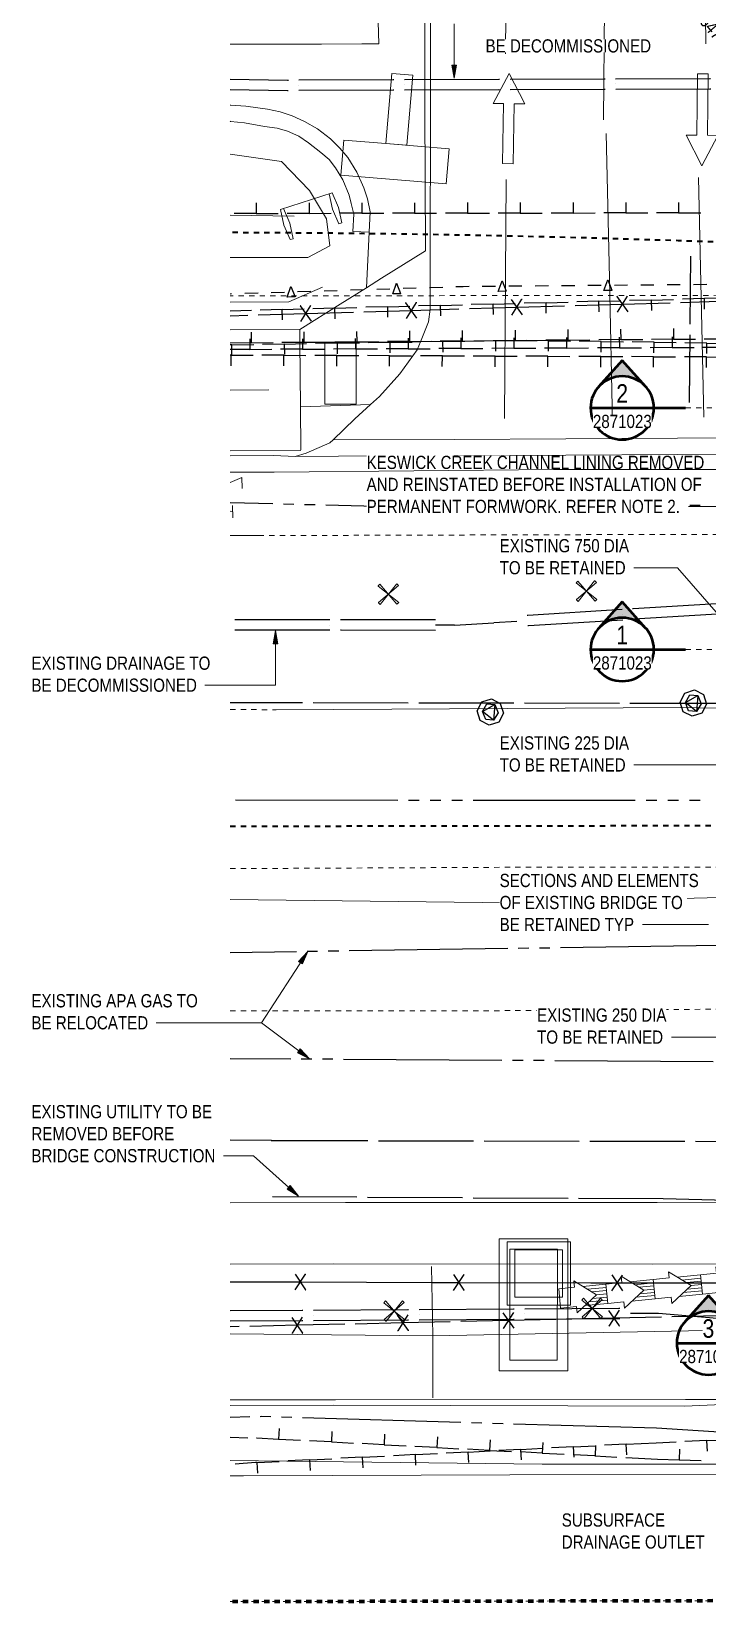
# Model space of a CAD drawing. Header units: metres. Extents: x 562 to 635, y 3 to 1699.
# Drawn here: x 562.32 to 575.13, y 1652.77 to 1682.5 of the extents above; entities that cross this region are included whole.
import ezdxf

# ---------------------------------------------------------------- set-up
doc = ezdxf.new("R2010")
doc.units = ezdxf.units.M
for name, pattern in [('ControlLine', [0.02, 0.0125, -0.0025, 0.0025, -0.0025]), ('Dot_Section Line', [0.02, 0, -0.02]), ('IMPORT-BDYS-Boundary _3_', [0.01, 0.009, -0.001]), ('IMPORT-BDYS-ProjBoundary', [0.008, 0.006, -0.002]), ('IMPORT-LNMK-LaneLine3 _3_', [0.012, 0.003, -0.009]), ('IMPORT-LNMK-LineCont _3_', [0.004, 0.001, -0.003])]:
    doc.linetypes.add(name, pattern=pattern)
for name, color, linetype, lineweight in [('D-BDGE', 7, 'Continuous', 13), ('D-ENHA-ANNO-TEXT', 7, 'Continuous', 9), ('D-ENHA-GEN-LINE', 7, 'Continuous', 9), ('D-ENHA-TEXT', 7, 'Continuous', 9)]:
    doc.layers.add(name, color=color, linetype=linetype, lineweight=lineweight)
doc.styles.add('Arial Narrow', font='ARIALN.TTF', dxfattribs={"height": 0.35})
doc.styles.add('Arial Narrow_1', font='ARIALN.TTF', dxfattribs={"height": 0.25})

# ---------------------------------------------------------------- blocks, each defined once
blk = doc.blocks.new('SymbolBorehole - ExistingBorehole-26478556-DRG-2871023 - GENERAL ARRANGEMENT PLAN Copy 1')
at = {"layer": 'D-ENHA-GEN-LINE', "lineweight": 18, "true_color": 0x808080}
h = blk.add_hatch(color=8, dxfattribs=at)
edge = h.paths.add_edge_path()
edge.add_line((0, 0), (-0.003, 0))
edge.add_arc((0, 0), 0.003, 90, 180, ccw=False)
edge.add_line((0, 0.003), (0, 0))
h = blk.add_hatch(color=8, dxfattribs=at)
edge = h.paths.add_edge_path()
edge.add_line((0, 0), (-0.003, 0))
edge.add_arc((0, 0), 0.003, 90, 180, ccw=False)
edge.add_line((0, 0.003), (0, 0))
h = blk.add_hatch(color=8, dxfattribs=at)
edge = h.paths.add_edge_path()
edge.add_line((0, 0), (0.003, 0))
edge.add_arc((0, 0), 0.003, 270, 360, ccw=False)
edge.add_line((0, -0.003), (0, 0))
h = blk.add_hatch(color=8, dxfattribs=at)
edge = h.paths.add_edge_path()
edge.add_line((0, 0), (0.003, 0))
edge.add_arc((0, 0), 0.003, 270, 360, ccw=False)
edge.add_line((0, -0.003), (0, 0))
at = {"layer": 'D-ENHA-GEN-LINE', "color": 8, "lineweight": 35, "true_color": 0x808080}
for p, q in [((0, -0.0055), (0, 0.0055)), ((0, -0.0055), (0, 0.0055)), ((0, 0), (0, 0.003)), ((0, 0), (0, 0.003)), ((-0.0055, 0), (0.0055, 0)), ((-0.0055, 0), (0.0055, 0)), ((-0.003, 0), (0, 0)), ((-0.003, 0), (0, 0)), ((0, 0), (0, -0.003)), ((0.003, 0), (0, 0)), ((0, 0), (0, -0.003)), ((0.003, 0), (0, 0))]:
    blk.add_line(p, q, dxfattribs=at)
blk.add_circle((0, 0), 0.003, dxfattribs=at)
blk.add_circle((0, 0), 0.003, dxfattribs=at)
for start, end in [(90, 180), (90, 180), (270, 360), (270, 360)]:
    blk.add_arc((0, 0), 0.003, start, end, dxfattribs=at)
blk = doc.blocks.new('T2DPAA-T2D-PWA-GE-M2D-101001_Boreholes_rvt-1-DRG-2871023 - GENERAL ARRANGEMENT PLAN Copy 1')
at = {"layer": 'D-ENHA-GEN-LINE', "color": 8, "lineweight": 5, "true_color": 0x808080, "xscale": 99.99999999999997, "yscale": 99.99999999999997, "zscale": 99.99999999999997, "rotation": 265.2854515609577}
for p in [(591.169, 1684.711), (574.312, 1683.492), (584.381, 1659.584)]:
    blk.add_blockref('SymbolBorehole - ExistingBorehole-26478556-DRG-2871023 - GENERAL ARRANGEMENT PLAN Copy 1', p, dxfattribs=at)
at = {"layer": 'D-ENHA-GEN-LINE', "color": 8, "lineweight": 18, "true_color": 0x808080, "char_height": 0.25, "attachment_point": 1, "rotation": 310.2855, "style": 'Arial Narrow_1'}
for s, insert, width in [('R08_BH4', (591.647, 1684.485), 1.49916), ('BH2647', (574.79, 1683.266), 1.25063), ('BH2613', (584.859, 1659.358), 1.25063)]:
    blk.add_mtext(s, dxfattribs=dict(at, insert=insert, width=width))
blk = doc.blocks.new('T2DPAA-T2D-PWA-RW-M2D-000002_ControlLinesMinor_rvt-1-DRG-2871023 - GENERAL ARRANGEMENT PLAN Copy 1')
at = {"layer": 'D-BDGE', "color": 150, "linetype": 'ControlLine', "lineweight": 35, "true_color": 0x0080ff}
for p, q in [((593.188, 1677.295), (600.485, 1676.564)), ((566.089, 1667.45), (577.363, 1667.464)), ((577.363, 1667.464), (578.749, 1667.466)), ((578.749, 1667.466), (582.87, 1667.471)), ((582.87, 1667.471), (584.143, 1667.473)), ((584.143, 1667.473), (600.485, 1667.493))]:
    blk.add_line(p, q, dxfattribs=at)
blk.add_arc((565.271, 1398.69), 280, 84.278, 89.83255, dxfattribs=at)
at = {"layer": 'D-ENHA-GEN-LINE', "color": 150, "lineweight": 25, "true_color": 0x0080ff}
for p, q in [((580.656, 1678.768), (580.601, 1677.769)), ((581.17, 1667.969), (581.171, 1666.969))]:
    blk.add_line(p, q, dxfattribs=at)
at = {"layer": 'D-ENHA-GEN-LINE', "color": 150, "lineweight": 18, "true_color": 0x0080ff, "char_height": 0.35, "width": 0.81772, "attachment_point": 1, "style": 'Arial Narrow'}
for insert, rotation in [((580.866, 1679.589), 266.8559), ((581.336, 1666.664), 270.0718)]:
    blk.add_mtext('600', dxfattribs=dict(at, insert=insert, rotation=rotation))
blk = doc.blocks.new('T2DPAA-T2D-PWA-SU-M2D-000003_250_dwg-40806560-DRG-2871023 - GENERAL ARRANGEMENT PLAN Copy 1')
at = {"color": 9, "lineweight": 25, "true_color": 0xd0a3d0}
for p, q in [((18.81, 1589.077), (18.81, 1589.077)), ((14.824, 1588.735), (14.824, 1588.735)), ((16.817, 1588.906), (16.817, 1588.906)), ((12.831, 1588.564), (12.831, 1588.564)), ((19.763, 1579.07), (19.762, 1579.07)), ((16.612, 1578.613), (16.253, 1578.583)), ((16.612, 1578.613), (17.351, 1578.718)), ((17.783, 1578.781), (17.351, 1578.718)), ((14.26, 1578.421), (14.26, 1578.421)), ((19.007, 1565.723), (19.007, 1565.723)), ((17.015, 1565.546), (17.015, 1565.546)), ((15.023, 1565.37), (15.023, 1565.37))]:
    blk.add_line(p, q, dxfattribs=at)
at = {"color": 41, "lineweight": 25, "true_color": 0xffd0a3}
for p, q in [((18.206, 1586.575), (18.622, 1586.61)), ((19.203, 1586.658), (19.618, 1586.693)), ((20.199, 1586.742), (20.615, 1586.777)), ((14.221, 1586.242), (14.636, 1586.276)), ((15.217, 1586.325), (15.632, 1586.36)), ((16.213, 1586.408), (16.629, 1586.443)), ((17.21, 1586.492), (17.625, 1586.526)), ((12.228, 1586.075), (12.643, 1586.11)), ((13.224, 1586.158), (13.639, 1586.193)), ((19.825, 1585.056), (19.411, 1585.011)), ((17.837, 1584.841), (17.422, 1584.796)), ((18.831, 1584.949), (18.416, 1584.904)), ((14.854, 1584.518), (14.44, 1584.473)), ((15.848, 1584.625), (15.434, 1584.581)), ((16.842, 1584.733), (16.428, 1584.688)), ((11.888, 1584.196), (12.286, 1584.24)), ((12.866, 1584.302), (12.452, 1584.258)), ((13.86, 1584.41), (13.446, 1584.365)), ((18.307, 1584.169), (18.722, 1584.207)), ((18.94, 1584.195), (18.524, 1584.166)), ((19.303, 1584.26), (19.718, 1584.298)), ((19.938, 1584.262), (19.522, 1584.234)), ((20.287, 1584.19), (20.702, 1584.227)), ((20.299, 1584.351), (20.714, 1584.388)), ((20.936, 1584.33), (20.52, 1584.302)), ((15.32, 1583.897), (15.735, 1583.934)), ((15.951, 1583.947), (15.536, 1583.907)), ((16.302, 1583.844), (16.717, 1583.88)), ((16.315, 1583.987), (16.73, 1584.025)), ((16.946, 1584.045), (16.531, 1584.004)), ((17.298, 1583.931), (17.713, 1583.967)), ((17.311, 1584.078), (17.726, 1584.116)), ((17.943, 1584.127), (17.527, 1584.099)), ((18.294, 1584.017), (18.71, 1584.053)), ((18.953, 1583.91), (18.538, 1583.877)), ((19.291, 1584.104), (19.706, 1584.14)), ((19.95, 1583.988), (19.535, 1583.956)), ((20.947, 1584.067), (20.531, 1584.034)), ((12.332, 1583.624), (12.747, 1583.662)), ((12.965, 1583.654), (12.551, 1583.613)), ((13.314, 1583.584), (13.729, 1583.62)), ((13.328, 1583.715), (13.743, 1583.753)), ((13.961, 1583.752), (13.546, 1583.711)), ((14.31, 1583.671), (14.725, 1583.707)), ((14.324, 1583.806), (14.739, 1583.844)), ((14.956, 1583.85), (14.541, 1583.809)), ((14.966, 1583.597), (14.55, 1583.564)), ((15.306, 1583.757), (15.721, 1583.793)), ((15.962, 1583.675), (15.547, 1583.642)), ((16.959, 1583.753), (16.544, 1583.721)), ((17.956, 1583.832), (17.541, 1583.799)), ((11.97, 1583.556), (11.942, 1583.553)), ((11.975, 1583.362), (11.958, 1583.36)), ((12.317, 1583.497), (12.732, 1583.534)), ((12.972, 1583.44), (12.556, 1583.407)), ((13.969, 1583.518), (13.553, 1583.486)), ((21.128, 1563.425), (20.715, 1563.37)), ((22.643, 1563.617), (22.23, 1563.566)), ((16.557, 1563.037), (16.973, 1563.049)), ((17.556, 1563.066), (17.973, 1563.078)), ((18.556, 1563.095), (18.972, 1563.108)), ((19.146, 1563.162), (18.733, 1563.107)), ((19.555, 1563.125), (19.972, 1563.137)), ((20.137, 1563.293), (19.724, 1563.238)), ((20.555, 1563.154), (20.971, 1563.166)), ((13.642, 1562.941), (13.975, 1562.958)), ((15.557, 1563.008), (15.974, 1563.02)), ((16.172, 1562.767), (15.759, 1562.713)), ((17.163, 1562.899), (16.75, 1562.844)), ((18.154, 1563.03), (17.741, 1562.975)), ((15.181, 1562.636), (14.768, 1562.581))]:
    blk.add_line(p, q, dxfattribs=at)
at = {"color": 151, "lineweight": 25, "true_color": 0xa3b9ff}
for p, q in [((20.49, 1585.941), (20.585, 1584.66)), ((20.6, 1584.461), (20.695, 1583.181)), ((18.05, 1577.253), (19.844, 1577.398)), ((20.044, 1577.414), (21.838, 1577.559)), ((14.063, 1576.931), (15.857, 1577.076)), ((16.057, 1577.092), (17.851, 1577.237)), ((12.499, 1576.804), (13.864, 1576.915)), ((23.754, 1569.386), (21.96, 1569.241)), ((19.767, 1569.065), (17.973, 1568.92)), ((21.761, 1569.225), (19.967, 1569.081)), ((15.78, 1568.744), (13.954, 1568.597)), ((17.774, 1568.904), (15.98, 1568.76)), ((13.959, 1568.601), (13.18, 1568.543)), ((15.857, 1567.686), (17.652, 1567.822)), ((17.851, 1567.837), (19.646, 1567.974)), ((14.063, 1567.55), (15.657, 1567.671))]:
    blk.add_line(p, q, dxfattribs=at)
at = {"color": 21, "lineweight": 25, "true_color": 0xdea3a3}
for p, q in [((19.596, 1585.326), (19.845, 1585.349)), ((20.094, 1585.372), (20.342, 1585.394)), ((20.591, 1585.417), (20.84, 1585.44)), ((16.608, 1585.053), (16.857, 1585.075)), ((17.106, 1585.098), (17.355, 1585.121)), ((17.604, 1585.144), (17.853, 1585.166)), ((18.102, 1585.189), (18.351, 1585.212)), ((18.6, 1585.235), (18.849, 1585.258)), ((19.098, 1585.28), (19.347, 1585.303)), ((13.627, 1584.72), (13.875, 1584.749)), ((14.123, 1584.777), (14.372, 1584.805)), ((14.62, 1584.834), (14.869, 1584.862)), ((15.117, 1584.89), (15.365, 1584.919)), ((15.614, 1584.947), (15.862, 1584.975)), ((11.862, 1584.519), (11.888, 1584.522)), ((12.136, 1584.55), (12.385, 1584.579)), ((12.633, 1584.607), (12.881, 1584.635)), ((13.13, 1584.664), (13.378, 1584.692)), ((11.895, 1584.104), (12.227, 1584.141)), ((13.637, 1565.04), (13.469, 1565.022))]:
    blk.add_line(p, q, dxfattribs=at)
at = {"color": 9, "lineweight": 25, "true_color": 0xd0d0a3}
for p, q in [((21.063, 1581.255), (20.864, 1581.238)), ((12.994, 1580.62), (12.188, 1580.575)), ((13.393, 1580.642), (13.194, 1580.631)), ((13.793, 1580.664), (13.593, 1580.653)), ((22.099, 1572.979), (19.113, 1572.689)), ((18.118, 1572.592), (15.132, 1572.301)), ((18.516, 1572.63), (18.317, 1572.611)), ((18.914, 1572.669), (18.715, 1572.65)), ((14.933, 1572.282), (14.734, 1572.262)), ((14.136, 1572.204), (12.888, 1572.083)), ((14.534, 1572.243), (14.335, 1572.224)), ((19.179, 1570.556), (22.17, 1570.784)), ((15.19, 1570.252), (18.182, 1570.48)), ((18.381, 1570.495), (18.581, 1570.51)), ((18.78, 1570.526), (18.979, 1570.541)), ((14.393, 1570.191), (14.592, 1570.206)), ((14.791, 1570.222), (14.991, 1570.237)), ((13.052, 1570.089), (14.193, 1570.176)), ((13.611, 1563.319), (13.977, 1563.358)), ((14.576, 1563.402), (14.775, 1563.412)), ((14.975, 1563.423), (17.971, 1563.582)), ((18.17, 1563.593), (18.37, 1563.603)), ((18.57, 1563.614), (18.77, 1563.625))]:
    blk.add_line(p, q, dxfattribs=at)
at = {"color": 253, "lineweight": 25, "true_color": 0xa3d0a3}
for p, q in [((17.238, 1575.341), (20.295, 1575.592)), ((20.499, 1575.608), (20.703, 1575.625)), ((20.907, 1575.642), (21.111, 1575.658)), ((21.315, 1575.675), (21.519, 1575.692)), ((16.014, 1575.241), (16.218, 1575.258)), ((16.422, 1575.275), (16.626, 1575.291)), ((16.83, 1575.308), (17.034, 1575.325)), ((12.752, 1574.974), (15.81, 1575.225))]:
    blk.add_line(p, q, dxfattribs=at)
at = {"color": 9, "lineweight": 25, "true_color": 0xd0a3d0, "flags": 128}
for points in [[(18.801, 1589.175), (20.58, 1589.328), (20.594, 1589.329)], [(14.816, 1588.833), (16.595, 1588.986), (16.609, 1588.987)], [(16.809, 1589.004), (18.588, 1589.157), (18.602, 1589.158)], [(16.825, 1588.808), (18.605, 1588.961), (18.619, 1588.962)], [(18.818, 1588.979), (20.597, 1589.132), (20.611, 1589.133)], [(11.527, 1588.569), (12.612, 1588.639), (12.626, 1588.64)], [(12.823, 1588.662), (14.602, 1588.815), (14.616, 1588.816)], [(12.84, 1588.466), (14.619, 1588.619), (14.633, 1588.62)], [(14.833, 1588.637), (16.612, 1588.79), (16.626, 1588.791)], [(11.543, 1588.373), (12.625, 1588.443), (12.639, 1588.444)], [(21.727, 1579.456), (19.96, 1579.198), (19.946, 1579.196)], [(19.748, 1579.167), (17.981, 1578.909), (17.967, 1578.907)], [(21.756, 1579.261), (19.989, 1579.003), (19.975, 1579.001)], [(19.777, 1578.972), (18.01, 1578.715), (17.996, 1578.713)], [(14.252, 1578.519), (12.472, 1578.374), (12.458, 1578.373)], [(16.245, 1578.682), (14.465, 1578.537), (14.451, 1578.535)], [(14.268, 1578.323), (12.488, 1578.178), (12.474, 1578.177)], [(16.261, 1578.485), (14.481, 1578.34), (14.467, 1578.339)], [(21, 1565.9), (21.529, 1565.946), (22.946, 1565.944), (23.632, 1566.049)], [(17.006, 1565.644), (18.785, 1565.802), (18.799, 1565.803)], [(18.999, 1565.821), (20.777, 1565.979), (20.791, 1565.98)], [(19.016, 1565.625), (20.795, 1565.783), (20.809, 1565.784)], [(13.444, 1565.329), (14.801, 1565.449), (14.815, 1565.45)], [(15.014, 1565.468), (16.793, 1565.626), (16.807, 1565.627)], [(15.032, 1565.272), (16.81, 1565.429), (16.824, 1565.431)], [(17.024, 1565.448), (18.803, 1565.606), (18.817, 1565.607)], [(13.46, 1565.133), (14.818, 1565.253), (14.832, 1565.254)]]:
    blk.add_lwpolyline(points, dxfattribs=at)
at = {"color": 41, "lineweight": 25, "true_color": 0xffd0a3, "flags": 128}
for points in [[(19.186, 1586.858), (19.203, 1586.66), (19.203, 1586.658), (18.788, 1586.624)], [(20.183, 1586.941), (20.199, 1586.743), (20.199, 1586.742), (19.784, 1586.707)], [(16.197, 1586.608), (16.213, 1586.41), (16.213, 1586.408), (15.798, 1586.374)], [(17.193, 1586.691), (17.21, 1586.493), (17.21, 1586.492), (16.795, 1586.457)], [(18.19, 1586.774), (18.206, 1586.577), (18.206, 1586.575), (17.791, 1586.54)], [(12.211, 1586.274), (12.227, 1586.077), (12.228, 1586.075), (11.812, 1586.04)], [(13.207, 1586.358), (13.224, 1586.16), (13.224, 1586.158), (12.809, 1586.124)], [(14.204, 1586.441), (14.22, 1586.243), (14.221, 1586.242), (13.805, 1586.207)], [(15.2, 1586.524), (15.217, 1586.327), (15.217, 1586.325), (14.802, 1586.29)], [(19.846, 1584.857), (19.825, 1585.055), (19.825, 1585.056), (20.239, 1585.101)], [(21.233, 1585.208), (21.185, 1585.204), (20.819, 1585.164), (20.405, 1585.119)], [(20.84, 1584.965), (20.819, 1585.162), (20.819, 1585.164)], [(16.864, 1584.534), (16.843, 1584.732), (16.842, 1584.733), (17.257, 1584.778)], [(17.858, 1584.642), (17.837, 1584.839), (17.837, 1584.841), (18.251, 1584.886)], [(18.852, 1584.75), (18.831, 1584.947), (18.831, 1584.949), (19.245, 1584.993)], [(13.882, 1584.211), (13.86, 1584.409), (13.86, 1584.41), (14.274, 1584.455)], [(14.876, 1584.319), (14.854, 1584.516), (14.854, 1584.518), (15.268, 1584.563)], [(15.87, 1584.427), (15.848, 1584.624), (15.848, 1584.625), (16.263, 1584.67)], [(19.285, 1584.459), (19.303, 1584.261), (19.303, 1584.26), (18.888, 1584.222)], [(20.281, 1584.55), (20.299, 1584.352), (20.299, 1584.351), (19.884, 1584.313)], [(21.266, 1584.476), (21.283, 1584.279), (21.283, 1584.277), (20.868, 1584.241)], [(20.88, 1584.404), (21.132, 1584.427), (21.295, 1584.439), (21.71, 1584.469)], [(12.887, 1584.104), (12.866, 1584.301), (12.866, 1584.302), (13.28, 1584.347)], [(16.297, 1584.187), (16.315, 1583.989), (16.315, 1583.987), (15.9, 1583.95)], [(17.293, 1584.277), (17.311, 1584.08), (17.311, 1584.078), (16.896, 1584.04)], [(18.277, 1584.216), (18.294, 1584.019), (18.294, 1584.017), (17.879, 1583.981)], [(18.289, 1584.368), (18.307, 1584.171), (18.307, 1584.169), (17.892, 1584.131)], [(17.956, 1583.927), (17.943, 1584.125), (17.943, 1584.127), (18.358, 1584.155)], [(19.273, 1584.303), (19.291, 1584.105), (19.291, 1584.104), (18.876, 1584.068)], [(18.954, 1583.995), (18.94, 1584.193), (18.94, 1584.195), (19.356, 1584.223)], [(20.27, 1584.39), (20.287, 1584.192), (20.287, 1584.19), (19.872, 1584.154)], [(19.951, 1584.063), (19.938, 1584.261), (19.938, 1584.262), (20.354, 1584.29)], [(20.949, 1584.13), (20.936, 1584.328), (20.936, 1584.33), (21.351, 1584.358)], [(13.31, 1583.914), (13.328, 1583.717), (13.328, 1583.715), (12.913, 1583.677)], [(14.292, 1583.87), (14.31, 1583.672), (14.31, 1583.671), (13.895, 1583.635)], [(14.306, 1584.005), (14.324, 1583.807), (14.324, 1583.806), (13.909, 1583.768)], [(15.289, 1583.957), (15.306, 1583.759), (15.306, 1583.757), (14.891, 1583.721)], [(15.301, 1584.096), (15.319, 1583.898), (15.32, 1583.897), (14.905, 1583.859)], [(14.975, 1583.651), (14.956, 1583.848), (14.956, 1583.85), (15.37, 1583.89)], [(16.285, 1584.043), (16.302, 1583.845), (16.302, 1583.844), (15.887, 1583.808)], [(15.97, 1583.748), (15.951, 1583.946), (15.951, 1583.947), (16.366, 1583.988)], [(17.281, 1584.13), (17.298, 1583.932), (17.298, 1583.931), (16.883, 1583.894)], [(16.966, 1583.846), (16.946, 1584.044), (16.946, 1584.045), (17.361, 1584.086)], [(17.972, 1583.632), (17.956, 1583.83), (17.956, 1583.832), (18.372, 1583.864)], [(18.969, 1583.71), (18.953, 1583.908), (18.953, 1583.91), (19.368, 1583.942)], [(19.966, 1583.789), (19.95, 1583.987), (19.95, 1583.988), (20.365, 1584.021)], [(20.963, 1583.867), (20.947, 1584.065), (20.947, 1584.067), (21.362, 1584.099)], [(12.314, 1583.823), (12.332, 1583.626), (12.332, 1583.624), (11.938, 1583.588)], [(12.3, 1583.697), (12.317, 1583.499), (12.317, 1583.497), (11.948, 1583.465)], [(11.99, 1583.357), (11.97, 1583.555), (11.97, 1583.556), (12.385, 1583.597)], [(13.296, 1583.783), (13.313, 1583.586), (13.314, 1583.584), (12.898, 1583.548)], [(12.985, 1583.455), (12.966, 1583.652), (12.965, 1583.654), (13.38, 1583.695)], [(13.98, 1583.553), (13.961, 1583.75), (13.961, 1583.752), (14.375, 1583.793)], [(14.981, 1583.397), (14.966, 1583.595), (14.966, 1583.597), (15.381, 1583.629)], [(15.978, 1583.476), (15.963, 1583.673), (15.962, 1583.675), (16.378, 1583.708)], [(16.975, 1583.554), (16.959, 1583.752), (16.959, 1583.753), (17.375, 1583.786)], [(11.991, 1583.162), (11.975, 1583.36), (11.975, 1583.362), (12.39, 1583.394)], [(12.988, 1583.241), (12.972, 1583.438), (12.972, 1583.44), (13.387, 1583.473)], [(13.984, 1583.319), (13.969, 1583.517), (13.969, 1583.518), (14.384, 1583.551)], [(22.668, 1563.419), (22.643, 1563.616), (22.643, 1563.617), (23.017, 1563.664)], [(20.163, 1563.095), (20.137, 1563.292), (20.137, 1563.293), (20.55, 1563.348)], [(20.549, 1563.354), (20.555, 1563.155), (20.555, 1563.154), (20.138, 1563.142)], [(21.155, 1563.226), (21.128, 1563.423), (21.128, 1563.425), (21.69, 1563.499), (22.064, 1563.546)], [(22.139, 1563.411), (22.15, 1563.213), (22.15, 1563.211)], [(14.552, 1563.179), (14.558, 1562.98), (14.558, 1562.979)], [(15.551, 1563.208), (15.557, 1563.009), (15.557, 1563.008), (15.141, 1562.996)], [(16.551, 1563.237), (16.557, 1563.039), (16.557, 1563.037), (16.14, 1563.025)], [(17.55, 1563.266), (17.556, 1563.068), (17.556, 1563.066), (17.14, 1563.054)], [(18.55, 1563.295), (18.556, 1563.097), (18.556, 1563.095), (18.139, 1563.083)], [(18.181, 1562.832), (18.155, 1563.029), (18.154, 1563.03), (18.568, 1563.085)], [(19.549, 1563.324), (19.555, 1563.126), (19.555, 1563.125), (19.139, 1563.112)], [(19.172, 1562.963), (19.146, 1563.16), (19.146, 1563.162), (19.559, 1563.217)], [(21.138, 1563.171), (21.739, 1563.188), (22.15, 1563.211), (22.566, 1563.234)], [(14.141, 1562.966), (14.144, 1562.967), (14.558, 1562.979), (14.974, 1562.991)], [(16.198, 1562.569), (16.172, 1562.766), (16.172, 1562.767), (16.585, 1562.822)], [(17.189, 1562.701), (17.163, 1562.897), (17.163, 1562.899), (17.576, 1562.954)], [(14.189, 1562.504), (14.16, 1562.501), (13.778, 1562.437)], [(14.216, 1562.306), (14.19, 1562.503), (14.189, 1562.504), (14.602, 1562.559)], [(15.207, 1562.438), (15.181, 1562.634), (15.181, 1562.636), (15.594, 1562.691)]]:
    blk.add_lwpolyline(points, dxfattribs=at)
at = {"color": 21, "lineweight": 25, "true_color": 0xdea3a3, "flags": 128}
for points in [[(18.908, 1585.163), (18.964, 1585.367), (18.964, 1585.369), (19.057, 1585.178), (19.057, 1585.176)], [(16.916, 1584.98), (16.973, 1585.185), (16.972, 1585.186), (17.065, 1584.996), (17.065, 1584.994)], [(12.942, 1584.542), (12.994, 1584.747), (12.994, 1584.749), (13.091, 1584.56), (13.092, 1584.559)], [(14.93, 1584.768), (14.982, 1584.974), (14.981, 1584.976), (15.078, 1584.787), (15.079, 1584.785)]]:
    blk.add_lwpolyline(points, close=True, dxfattribs=at)
for points in [[(19.399, 1584.796), (19.168, 1585.07), (19.165, 1585.072)], [(19.199, 1584.774), (19.364, 1585.092), (19.366, 1585.094)], [(20.375, 1585.057), (21.27, 1585.157), (21.548, 1585.189), (22.166, 1585.235)], [(16.111, 1585.004), (16.248, 1585.02), (16.359, 1585.03)], [(16.4, 1584.61), (17.295, 1584.711), (18.189, 1584.811)], [(17.412, 1584.573), (17.181, 1584.846), (17.178, 1584.848)], [(17.211, 1584.55), (17.376, 1584.868), (17.378, 1584.871)], [(18.388, 1584.833), (19.282, 1584.934), (20.177, 1585.034)], [(14.413, 1584.387), (15.307, 1584.487), (16.202, 1584.588)], [(15.424, 1584.349), (15.193, 1584.623), (15.19, 1584.625)], [(15.224, 1584.327), (15.389, 1584.645), (15.391, 1584.648)], [(12.425, 1584.163), (13.32, 1584.264), (14.214, 1584.364)], [(13.437, 1584.126), (13.206, 1584.4), (13.203, 1584.402)], [(13.236, 1584.104), (13.401, 1584.422), (13.403, 1584.424)], [(13.399, 1565.872), (14.225, 1565.938), (14.724, 1565.978), (17.216, 1566.176), (17.714, 1566.216), (20.206, 1566.414), (20.705, 1566.454), (21.148, 1566.489), (23.196, 1566.662), (23.694, 1566.704), (24.623, 1566.783)], [(20.616, 1566.296), (20.791, 1566.609), (20.793, 1566.611)], [(17.602, 1566.357), (17.824, 1566.076), (17.827, 1566.074)], [(17.626, 1566.058), (17.801, 1566.371), (17.803, 1566.373)], [(20.592, 1566.595), (20.815, 1566.314), (20.817, 1566.312)], [(14.611, 1566.119), (14.834, 1565.838), (14.836, 1565.836)], [(14.635, 1565.82), (14.81, 1566.133), (14.812, 1566.135)], [(23.582, 1566.088), (22.686, 1565.993), (21.791, 1565.899)], [(18.793, 1565.734), (18.626, 1565.417), (18.624, 1565.414)], [(21.593, 1565.878), (20.698, 1565.784), (19.802, 1565.689)], [(20.582, 1565.922), (20.811, 1565.647), (20.813, 1565.645)], [(20.782, 1565.944), (20.615, 1565.627), (20.613, 1565.624)], [(17.615, 1565.459), (16.72, 1565.364), (15.825, 1565.27)], [(16.604, 1565.503), (16.833, 1565.228), (16.836, 1565.226)], [(16.804, 1565.524), (16.637, 1565.207), (16.635, 1565.205)], [(19.604, 1565.668), (18.709, 1565.574), (17.813, 1565.48)], [(18.593, 1565.713), (18.822, 1565.438), (18.824, 1565.436)], [(15.626, 1565.249), (14.731, 1565.155), (13.836, 1565.06)], [(14.615, 1565.293), (14.844, 1565.018), (14.847, 1565.016)], [(14.815, 1565.315), (14.648, 1564.998), (14.646, 1564.995)]]:
    blk.add_lwpolyline(points, dxfattribs=at)
at = {"color": 9, "lineweight": 25, "true_color": 0xd0d0a3, "flags": 128}
for points in [[(20.665, 1581.22), (17.328, 1580.927), (16.625, 1580.822), (13.993, 1580.675)], [(18.969, 1563.635), (21.675, 1563.779), (22.958, 1563.804), (24.847, 1564.001)], [(14.176, 1563.379), (14.196, 1563.382), (14.376, 1563.391)]]:
    blk.add_lwpolyline(points, dxfattribs=at)
at = {"color": 151, "lineweight": 25, "true_color": 0xa3b9ff, "flags": 128}
for points in [[(21.238, 1577.763), (21.415, 1577.69), (21.488, 1577.513), (21.415, 1577.336), (21.238, 1577.263), (21.061, 1577.336), (20.988, 1577.513), (21.061, 1577.69)], [(21.088, 1577.513), (21.163, 1577.663), (21.313, 1577.663), (21.388, 1577.513), (21.313, 1577.363), (21.163, 1577.363), (21.088, 1577.513), (21.313, 1577.663), (21.313, 1577.363)], [(17.421, 1577.279), (17.597, 1577.206), (17.671, 1577.029), (17.597, 1576.852), (17.421, 1576.779), (17.244, 1576.852), (17.171, 1577.029), (17.244, 1577.206)], [(17.271, 1577.029), (17.346, 1577.179), (17.496, 1577.179), (17.571, 1577.029), (17.496, 1576.879), (17.346, 1576.879), (17.271, 1577.029), (17.496, 1577.179), (17.496, 1576.879)]]:
    blk.add_lwpolyline(points, close=True, dxfattribs=at)
blk.add_lwpolyline([(22.658, 1568.181), (21.44, 1568.11), (19.845, 1567.989)], dxfattribs=at)
blk = doc.blocks.new('T2DPAA-T2D-PWA-SU-M2D-000001_ExistingUtilities_rvt-1-DRG-2871023 - GENERAL ARRANGEMENT PLAN Copy 1')
at = {"color": 254, "lineweight": 25, "true_color": 0xd0d0d0, "rotation": 355.285451560958}
blk.add_blockref('T2DPAA-T2D-PWA-SU-M2D-000003_250_dwg-40806560-DRG-2871023 - GENERAL ARRANGEMENT PLAN Copy 1', (424.033, 99.349), dxfattribs=at)
blk = doc.blocks.new('T2DPAA-T2D-PWA-SU-M2D-000002_dwg-40815123-DRG-2871023 - GENERAL ARRANGEMENT PLAN Copy 1')
at = {"color": 254, "lineweight": 18, "true_color": 0xe1e1e1}
for p, q in [((29.61, 1569.778), (29.766, 1567.653)), ((31.65, 1566.713), (32.125, 1562.197)), ((28.364, 1561.861), (28.027, 1566.377)), ((22.871, 1565.27), (24.079, 1565.354)), ((25.518, 1565.165), (25.555, 1564.114)), ((24.365, 1563.22), (23.049, 1563.106)), ((25.443, 1563.074), (26.659, 1563.179)), ((24.383, 1562.99), (24.853, 1563.025)), ((23.143, 1561.968), (23.869, 1562.037)), ((24.495, 1561.766), (25.816, 1561.919)), ((23.238, 1560.823), (24.566, 1560.942)), ((23.365, 1559.796), (23.391, 1559.564)), ((23.333, 1559.687), (23.378, 1559.68)), ((23.37, 1559.224), (23.907, 1559.269))]:
    blk.add_line(p, q, dxfattribs=at)
at = {"color": 254, "linetype": 'IMPORT-LNMK-LaneLine3 _3_', "lineweight": 18, "true_color": 0xe1e1e1}
blk.add_line((23.64, 1555.944), (24.51, 1556.009), dxfattribs=at)
at = {"color": 254, "lineweight": 18, "true_color": 0xe1e1e1, "flags": 128}
for points in [[(30.249, 1583.379), (30.368, 1582.124), (30.672, 1578.905), (30.976, 1575.686), (31.28, 1572.467), (31.584, 1569.248)], [(25.403, 1582.98), (25.428, 1582.002), (25.465, 1579.783), (25.542, 1578.92), (25.91, 1574.389), (26.207, 1570.99), (26.486, 1567.59), (26.718, 1564.683), (26.789, 1563.806), (26.779, 1563.568), (26.659, 1563.179), (26.61, 1563.021), (26.317, 1562.543), (25.97, 1562.085), (25.816, 1561.919), (25.54, 1561.622), (25.163, 1561.195), (27.449, 1561.388), (31.661, 1561.761), (34.465, 1562.013)], [(25.307, 1582.972), (25.332, 1582), (25.379, 1579.777), (25.455, 1578.912), (25.824, 1574.382), (26.102, 1570.981), (26.381, 1567.582), (26.61, 1564.905)], [(27.817, 1568.743), (27.586, 1571.851), (27.356, 1574.959), (27.125, 1578.067), (26.894, 1581.175), (26.751, 1583.091)], [(24.217, 1582.882), (24.402, 1580.63), (24.729, 1576.771), (24.997, 1573.64), (25.245, 1570.62), (25.365, 1569.148), (25.411, 1568.734), (25.087, 1568.707), (24.33, 1568.643), (23.369, 1568.562), (22.605, 1568.497)], [(22.699, 1567.349), (22.711, 1567.35), (22.997, 1567.353), (23.41, 1567.328), (23.652, 1567.297), (23.889, 1567.245), (24.13, 1567.157), (24.383, 1567.04), (24.646, 1566.868), (24.839, 1566.71), (24.999, 1566.54), (25.192, 1566.282), (25.348, 1565.997), (25.437, 1565.791), (25.505, 1565.552), (25.518, 1565.165), (25.21, 1565.156), (25.202, 1565.483), (25.138, 1565.678), (25.084, 1565.834), (24.944, 1566.116), (24.786, 1566.328), (24.65, 1566.477), (24.485, 1566.598), (24.238, 1566.762), (24.045, 1566.867), (23.824, 1566.946), (23.621, 1566.986), (23.383, 1566.999), (22.997, 1567.039), (22.729, 1567.043), (22.725, 1567.043)], [(29.84, 1567.398), (30.126, 1564.675), (30.411, 1561.951)], [(22.776, 1566.421), (23.755, 1566.363), (24.331, 1565.859), (24.692, 1565.354), (24.8, 1564.849), (24.404, 1564.596), (22.937, 1564.47)], [(23.81, 1565.458), (23.897, 1565.169), (24.039, 1564.904), (24.094, 1564.926), (24.007, 1565.215), (23.865, 1565.481), (23.81, 1565.458), (24.762, 1565.853), (24.707, 1565.83), (24.795, 1565.542), (24.937, 1565.276)], [(24.762, 1565.853), (24.905, 1565.587), (24.992, 1565.299), (24.937, 1565.276)], [(24.566, 1560.942), (24.569, 1560.956), (24.495, 1561.766), (24.383, 1562.99), (24.38, 1563.016), (24.365, 1563.22), (25.088, 1563.761), (25.555, 1564.114), (25.825, 1564.318), (26.61, 1564.905)], [(23.006, 1563.632), (24.115, 1563.731), (24.728, 1564.055)], [(24.473, 1560.82), (25.291, 1560.892), (27.476, 1561.077), (31.689, 1561.45), (34.432, 1561.696), (34.49, 1561.702)], [(23.271, 1560.423), (24.104, 1560.493), (29.369, 1560.977), (34.503, 1561.396), (34.515, 1561.397)], [(25.163, 1561.195), (25.108, 1561.133), (24.673, 1560.9), (24.473, 1560.82), (24.066, 1560.806), (23.245, 1560.733)], [(23.287, 1560.227), (23.498, 1560.342), (23.523, 1560.132)], [(24.51, 1556.009), (32.144, 1556.685), (33.552, 1556.773)], [(35.164, 1553.369), (29.224, 1552.728), (23.936, 1552.356)], [(24.408, 1546.632), (26.585, 1546.82), (32.469, 1547.305), (35.632, 1547.575)], [(24.503, 1545.475), (26.457, 1545.643), (32.481, 1546.134), (35.725, 1546.414)], [(28.538, 1543.268), (28.441, 1544.439), (28.309, 1545.747)], [(35.824, 1545.191), (28.441, 1544.439), (24.612, 1544.162)], [(24.715, 1542.913), (26.705, 1543.081), (33.305, 1543.633), (33.979, 1543.684), (34.525, 1543.833), (35.084, 1544.055), (35.642, 1544.435), (35.875, 1544.566)], [(24.723, 1542.807), (26.68, 1542.976), (33.303, 1543.505), (34.002, 1543.59), (34.527, 1543.725), (35.147, 1543.977), (35.697, 1544.318), (35.886, 1544.432)], [(24.833, 1541.48), (25.087, 1541.502), (30.112, 1541.937), (34.172, 1542.278), (34.08, 1543.544)], [(24.809, 1541.773), (30.705, 1542.187), (34.566, 1542.507), (34.576, 1542.082)]]:
    blk.add_lwpolyline(points, dxfattribs=at)
for points in [[(31.672, 1568.68), (31.757, 1567.523), (31.953, 1567.537), (31.699, 1566.937), (31.354, 1567.493), (31.554, 1567.508), (31.472, 1568.665)], [(24.899, 1566.2), (24.899, 1566.866), (26.099, 1566.866), (26.099, 1568.2), (25.699, 1568.2), (25.699, 1566.866), (26.899, 1566.866), (26.899, 1566.2)], [(27.932, 1566.669), (27.856, 1567.804), (27.66, 1567.791), (27.919, 1568.378), (28.259, 1567.831), (28.059, 1567.818), (28.132, 1566.682)], [(25.443, 1563.074), (24.853, 1563.025), (24.951, 1561.851), (25.54, 1561.901)]]:
    blk.add_lwpolyline(points, close=True, dxfattribs=at)
at = {"color": 254, "linetype": 'IMPORT-LNMK-LineCont _3_', "lineweight": 18, "true_color": 0xe1e1e1, "flags": 128}
for points in [[(23.907, 1559.269), (30.335, 1559.818), (34.614, 1560.176)], [(23.888, 1552.94), (29.063, 1553.392), (35.121, 1553.895)], [(24.109, 1550.255), (29.224, 1550.681), (35.337, 1551.228)]]:
    blk.add_lwpolyline(points, dxfattribs=at)
blk = doc.blocks.new('T2DPAA-T2D-PWA-SU-M2D-000001_dwg-40815111-DRG-2871023 - GENERAL ARRANGEMENT PLAN Copy 1')
at = {"color": 254, "linetype": 'IMPORT-BDYS-Boundary _3_', "lineweight": 18, "true_color": 0xe1e1e1}
for p, q in [((112.415, 1661.266), (101.195, 1660.327)), ((103.228, 1635.687), (114.514, 1636.639))]:
    blk.add_line(p, q, dxfattribs=at)
blk = doc.blocks.new('T2DPAA-T2D-PWA-GN-XRF-000103_dwg-40807629-DRG-2871023 - GENERAL ARRANGEMENT PLAN Copy 1')
at = {"color": 201, "linetype": 'IMPORT-BDYS-ProjBoundary', "lineweight": 70, "true_color": 0xe088ff, "flags": 128}
blk.add_lwpolyline([(345.038, 1489.773), (328.778, 1488.393), (322.042, 1487.824), (322.223, 1485.695), (310.937, 1484.742)], dxfattribs=at)
blk = doc.blocks.new('T2DPAA-T2D-PWA-SU-M2D-000100_Survey_rvt-1-DRG-2871023 - GENERAL ARRANGEMENT PLAN Copy 1')
at = {"color": 254, "lineweight": 18, "true_color": 0xe1e1e1, "rotation": 355.285451560958}
for name, p in [('T2DPAA-T2D-PWA-SU-M2D-000002_dwg-40815123-DRG-2871023 - GENERAL ARRANGEMENT PLAN Copy 1', (414.642, 120.923)), ('T2DPAA-T2D-PWA-GN-XRF-000103_dwg-40807629-DRG-2871023 - GENERAL ARRANGEMENT PLAN Copy 1', (134.17, 198.604)), ('T2DPAA-T2D-PWA-SU-M2D-000001_dwg-40815111-DRG-2871023 - GENERAL ARRANGEMENT PLAN Copy 1', (328.77, 31.098))]:
    blk.add_blockref(name, p, dxfattribs=at)
blk = doc.blocks.new('T2DPAA-T2D-C3S-SD-M2D-100010_250_dwg-40816791-DRG-2871023 - GENERAL ARRANGEMENT PLAN Copy 1')
at = {"lineweight": 18}
for p, q in [((273.743, -133.844), (274.179, -133.765)), ((271.973, -134.167), (272.408, -134.088)), ((272.858, -134.006), (273.294, -133.926)), ((272.952, -134.053), (273.305, -133.989)), ((273.039, -134.094), (273.315, -134.044)), ((273.838, -133.891), (274.19, -133.827)), ((273.881, -134.127), (274.233, -134.062)), ((273.924, -133.933), (274.201, -133.882)), ((273.947, -134.057), (274.223, -134.007)), ((272.067, -134.214), (272.42, -134.15)), ((272.11, -134.45), (272.463, -134.385)), ((272.153, -134.256), (272.43, -134.205)), ((272.176, -134.38), (272.453, -134.33)), ((272.924, -134.366), (273.359, -134.286)), ((272.995, -134.288), (273.348, -134.224)), ((273.061, -134.219), (273.338, -134.168)), ((273.809, -134.204), (274.245, -134.125)), ((272.038, -134.527), (272.474, -134.448))]:
    blk.add_line(p, q, dxfattribs=at)
at = {"lineweight": 18, "flags": 128}
for points in [[(271.62, -133.29), (271.823, -135.782), (270.528, -135.888), (270.324, -133.396)], [(271.769, -134.54), (271.672, -133.344), (270.476, -133.442), (270.573, -134.638)], [(271.437, -133.506), (271.608, -135.599), (270.711, -135.672), (270.54, -133.579)], [(271.608, -134.403), (271.534, -133.506), (270.637, -133.579), (270.711, -134.476)]]:
    blk.add_lwpolyline(points, close=True, dxfattribs=at)
for points in [[(274.212, -133.945), (274.018, -133.98), (273.57, -133.755), (273.591, -133.872), (273.294, -133.926), (273.359, -134.286), (273.657, -134.232), (273.678, -134.349), (274.018, -133.98)], [(274.904, -133.819), (274.564, -134.188), (274.542, -134.07), (274.245, -134.125), (274.179, -133.765), (274.477, -133.711), (274.455, -133.593), (274.904, -133.819), (275.097, -133.783)], [(272.248, -134.303), (271.908, -134.672), (271.886, -134.555), (271.589, -134.609), (271.523, -134.249), (271.82, -134.195), (271.799, -134.078), (272.248, -134.303), (272.441, -134.268)], [(273.133, -134.142), (272.793, -134.511), (272.771, -134.393), (272.474, -134.448), (272.408, -134.088), (272.706, -134.034), (272.684, -133.916), (273.133, -134.142), (273.327, -134.106)]]:
    blk.add_lwpolyline(points, dxfattribs=at)
blk = doc.blocks.new('T2DPAA-T2D-C3S-SD-XRF-100099_250_dwg-40820996-DRG-2871023 - GENERAL ARRANGEMENT PLAN Copy 1')
at = {"lineweight": 18}
for p, q in [((155.885, 3189.228), (155.885, 3189.228)), ((152.149, 3188.91), (152.149, 3188.91)), ((148.412, 3188.592), (148.412, 3188.592)), ((144.676, 3188.274), (144.676, 3188.274)), ((140.663, 3187.933), (139.655, 3187.847)), ((140.939, 3187.956), (140.663, 3187.933)), ((133.129, 3187.23), (133.68, 3187.284)), ((129.397, 3186.863), (129.397, 3186.863)), ((125.665, 3186.496), (125.665, 3186.496)), ((154.724, 3183.43), (154.723, 3183.43)), ((150.986, 3183.12), (150.986, 3183.12)), ((147.249, 3182.811), (147.249, 3182.811)), ((143.512, 3182.502), (143.512, 3182.502)), ((139.775, 3182.192), (138.889, 3182.119)), ((156.774, 3175.548), (156.774, 3175.548)), ((153.031, 3175.313), (153.031, 3175.313)), ((149.289, 3175.077), (149.289, 3175.077)), ((145.547, 3174.827), (145.547, 3174.827)), ((141.818, 3174.434), (141.818, 3174.434)), ((138.088, 3174.05), (138.088, 3174.05)), ((134.355, 3173.693), (134.355, 3173.693)), ((130.622, 3173.335), (130.622, 3173.335)), ((126.889, 3172.977), (126.889, 3172.977))]:
    blk.add_line(p, q, dxfattribs=at)
at = {"lineweight": 18, "flags": 128}
for points in [[(155.742, 3189.023), (155.707, 3189.053), (156.061, 3189.4), (156.064, 3189.404), (156.028, 3189.434), (155.745, 3189.026)], [(152.006, 3188.705), (151.97, 3188.735), (152.324, 3189.082), (152.327, 3189.086), (152.291, 3189.116), (152.009, 3188.708)], [(156.091, 3189.086), (156.06, 3189.05), (155.713, 3189.404), (155.71, 3189.407), (155.68, 3189.371), (156.087, 3189.088)], [(152.354, 3188.768), (152.324, 3188.732), (151.977, 3189.086), (151.973, 3189.089), (151.943, 3189.053), (152.351, 3188.77)], [(148.618, 3188.45), (148.587, 3188.414), (148.24, 3188.768), (148.237, 3188.771), (148.207, 3188.735), (148.614, 3188.452)], [(148.269, 3188.387), (148.234, 3188.417), (148.588, 3188.764), (148.591, 3188.768), (148.555, 3188.798), (148.272, 3188.39)], [(144.881, 3188.132), (144.851, 3188.096), (144.503, 3188.45), (144.5, 3188.453), (144.47, 3188.417), (144.878, 3188.134)], [(144.533, 3188.069), (144.497, 3188.099), (144.851, 3188.446), (144.854, 3188.45), (144.818, 3188.48), (144.536, 3188.072)], [(129.189, 3187.003), (129.219, 3187.039), (129.571, 3186.69), (129.575, 3186.687), (129.604, 3186.723), (129.193, 3187)], [(129.537, 3187.071), (129.573, 3187.041), (129.223, 3186.689), (129.221, 3186.685), (129.257, 3186.656), (129.534, 3187.067)], [(125.457, 3186.636), (125.487, 3186.672), (125.839, 3186.323), (125.842, 3186.32), (125.872, 3186.356), (125.461, 3186.633)], [(125.805, 3186.703), (125.841, 3186.674), (125.491, 3186.322), (125.489, 3186.318), (125.525, 3186.289), (125.802, 3186.7)], [(154.929, 3183.287), (154.898, 3183.251), (154.552, 3183.606), (154.549, 3183.609), (154.518, 3183.573), (154.925, 3183.289)], [(154.58, 3183.225), (154.545, 3183.255), (154.9, 3183.601), (154.902, 3183.605), (154.867, 3183.635), (154.583, 3183.228)], [(151.191, 3182.977), (151.161, 3182.941), (150.815, 3183.296), (150.811, 3183.299), (150.781, 3183.263), (151.188, 3182.98)], [(150.843, 3182.915), (150.807, 3182.945), (151.162, 3183.292), (151.165, 3183.295), (151.129, 3183.326), (150.846, 3182.918)], [(147.454, 3182.668), (147.424, 3182.632), (147.077, 3182.987), (147.074, 3182.99), (147.044, 3182.954), (147.451, 3182.671)], [(147.106, 3182.606), (147.07, 3182.636), (147.425, 3182.983), (147.428, 3182.986), (147.392, 3183.016), (147.109, 3182.609)], [(143.717, 3182.358), (143.687, 3182.323), (143.34, 3182.678), (143.337, 3182.68), (143.307, 3182.645), (143.714, 3182.361)], [(143.369, 3182.296), (143.333, 3182.327), (143.688, 3182.673), (143.691, 3182.677), (143.655, 3182.707), (143.371, 3182.3)], [(156.627, 3175.346), (156.592, 3175.377), (156.953, 3175.716), (156.956, 3175.719), (156.921, 3175.75), (156.63, 3175.349)], [(153.234, 3175.166), (153.203, 3175.13), (152.863, 3175.492), (152.86, 3175.495), (152.829, 3175.46), (153.23, 3175.168)], [(152.884, 3175.11), (152.849, 3175.141), (153.211, 3175.481), (153.214, 3175.484), (153.179, 3175.515), (152.887, 3175.114)], [(156.976, 3175.401), (156.945, 3175.366), (156.606, 3175.728), (156.603, 3175.73), (156.572, 3175.695), (156.973, 3175.404)], [(149.491, 3174.93), (149.46, 3174.895), (149.121, 3175.257), (149.117, 3175.26), (149.086, 3175.225), (149.488, 3174.933)], [(149.142, 3174.875), (149.106, 3174.906), (149.468, 3175.246), (149.471, 3175.249), (149.436, 3175.28), (149.144, 3174.878)], [(145.756, 3174.689), (145.726, 3174.653), (145.372, 3175), (145.368, 3175.002), (145.339, 3174.966), (145.752, 3174.692)], [(145.409, 3174.619), (145.372, 3174.649), (145.72, 3175.003), (145.722, 3175.006), (145.686, 3175.036), (145.412, 3174.622)], [(137.947, 3173.843), (137.911, 3173.873), (138.262, 3174.224), (138.264, 3174.228), (138.228, 3174.257), (137.95, 3173.847)], [(138.295, 3173.91), (138.265, 3173.874), (137.914, 3174.224), (137.91, 3174.227), (137.881, 3174.191), (138.291, 3173.913)], [(134.562, 3173.552), (134.532, 3173.516), (134.181, 3173.867), (134.178, 3173.869), (134.148, 3173.833), (134.558, 3173.555)], [(134.214, 3173.486), (134.178, 3173.516), (134.529, 3173.867), (134.531, 3173.87), (134.495, 3173.9), (134.217, 3173.489)], [(130.829, 3173.195), (130.799, 3173.159), (130.448, 3173.509), (130.445, 3173.512), (130.415, 3173.476), (130.826, 3173.197)], [(130.481, 3173.128), (130.445, 3173.158), (130.796, 3173.509), (130.798, 3173.512), (130.762, 3173.542), (130.484, 3173.131)], [(127.096, 3172.837), (127.066, 3172.801), (126.715, 3173.151), (126.712, 3173.154), (126.682, 3173.118), (127.093, 3172.84)], [(126.748, 3172.77), (126.712, 3172.8), (127.063, 3173.151), (127.065, 3173.155), (127.029, 3173.184), (126.751, 3172.774)]]:
    blk.add_lwpolyline(points, close=True, dxfattribs=at)
for points in [[(141.748, 3174.503), (141.642, 3174.606), (141.639, 3174.609), (141.61, 3174.573), (141.75, 3174.48)], [(141.759, 3174.373), (141.99, 3174.61), (141.993, 3174.613), (141.956, 3174.643), (141.761, 3174.348)], [(141.68, 3174.226), (141.643, 3174.255), (141.759, 3174.373)], [(141.761, 3174.348), (141.682, 3174.229), (141.68, 3174.226)], [(142.026, 3174.296), (141.997, 3174.259), (141.748, 3174.503)], [(141.75, 3174.48), (142.023, 3174.298), (142.026, 3174.296)]]:
    blk.add_lwpolyline(points, dxfattribs=at)
blk = doc.blocks.new('T2DPAA-T2D-PWC-SD-M2D-100001_ProposedDrainage_rvt-1-DRG-2871023 - GENERAL ARRANGEMENT PLAN Copy 1')
at = {"lineweight": 18, "rotation": 355.285451560958}
for name, p in [('T2DPAA-T2D-C3S-SD-M2D-100010_250_dwg-40816791-DRG-2871023 - GENERAL ARRANGEMENT PLAN Copy 1', (312.739, 1814.801)), ('T2DPAA-T2D-C3S-SD-XRF-100099_250_dwg-40820996-DRG-2871023 - GENERAL ARRANGEMENT PLAN Copy 1', (181.942, -1493.544))]:
    blk.add_blockref(name, p, dxfattribs=at)
blk = doc.blocks.new('Section - SectionHead-4898858-DRG-2871023 - GENERAL ARRANGEMENT PLAN Copy 1')
at = {"layer": 'D-ENHA-ANNO-TEXT'}
h = blk.add_hatch(color=256, dxfattribs=at)
edge = h.paths.add_edge_path()
edge.add_line((-0.002, 0.009), (0.00247, 0.004))
edge.add_arc((-0.002, 0), 0.006, 41.8277, 138.1723)
edge.add_line((-0.00647, 0.004), (-0.002, 0.009))
at = {"layer": 'D-ENHA-ANNO-TEXT', "lineweight": 50}
for p, q in [((-0.002, 0.009), (-0.00647, 0.004)), ((0.00247, 0.004), (-0.002, 0.009)), ((0.004, 0), (0.01, 0))]:
    blk.add_line(p, q, dxfattribs=at)
for start, end in [(360, 180), (180, 360)]:
    blk.add_arc((-0.002, 0), 0.006, start, end, dxfattribs=at)

msp = doc.modelspace()

# ---------------------------------------------------------------- hatches: boundary and pattern name
at = {"layer": 'D-ENHA-TEXT'}
for points in [[(570.328, 1681.6104), (570.3721, 1681.8604), (570.2839, 1681.8604)], [(566.9449, 1671.153), (566.9008, 1670.903), (566.989, 1670.903)], [(567.5563, 1665.0746), (567.3834, 1664.8888), (567.4574, 1664.8408)], [(567.5879, 1663.0445), (567.4148, 1663.2302), (567.3618, 1663.1598)], [(567.3796, 1660.4445), (567.2231, 1660.6443), (567.1642, 1660.5787)]]:
    msp.add_hatch(color=256, dxfattribs=at).paths.add_polyline_path(points)

# ---------------------------------------------------------------- linework, layer by layer
at = {"layer": 'D-ENHA-ANNO-TEXT', "lineweight": 50}
for p, q in [((572.9122, 1675.3689), (574.1122, 1675.3689)), ((572.9122, 1670.7953), (574.1122, 1670.7953)), ((574.5453, 1657.6627), (575.7453, 1657.6627))]:
    msp.add_line(p, q, dxfattribs=at)
at = {"layer": 'D-ENHA-ANNO-TEXT', "color": 7, "linetype": 'Dot_Section Line', "true_color": 0xffffff}
for p, q in [((573.7122, 1675.3689), (586.6772, 1675.3689)), ((573.7122, 1670.7953), (586.6772, 1670.7953))]:
    msp.add_line(p, q, dxfattribs=at)
at = {"layer": 'D-ENHA-TEXT'}
for p, q in [((570.328, 1681.6104), (570.328, 1682.6412)), ((570.3721, 1681.8604), (570.2839, 1681.8604)), ((570.2839, 1681.8604), (570.328, 1681.6104)), ((570.328, 1681.6104), (570.3721, 1681.8604)), ((575.3046, 1673.5045), (574.7676, 1673.5045)), ((573.8015, 1672.3436), (573.7349, 1672.3436)), ((574.5579, 1672.3436), (573.8015, 1672.3436)), ((576.4411, 1670.1757), (574.5579, 1672.3436)), ((566.9449, 1671.153), (566.9008, 1670.903)), ((566.989, 1670.903), (566.9449, 1671.153)), ((566.9449, 1671.153), (566.9449, 1670.1189)), ((566.9008, 1670.903), (566.989, 1670.903)), ((565.8802, 1670.1189), (565.6085, 1670.1189)), ((566.9449, 1670.1189), (565.8802, 1670.1189)), ((573.8015, 1668.6092), (573.7349, 1668.6092)), ((575.5821, 1668.6092), (573.8015, 1668.6092)), ((575.1452, 1665.5878), (573.8937, 1665.5878)), ((567.5563, 1665.0746), (566.683, 1663.7267)), ((567.5563, 1665.0746), (567.3834, 1664.8888)), ((567.4574, 1664.8408), (567.5563, 1665.0746)), ((567.3834, 1664.8888), (567.4574, 1664.8408)), ((565.6482, 1663.7267), (564.689, 1663.7267)), ((566.683, 1663.7267), (565.6482, 1663.7267)), ((566.683, 1663.7267), (565.6482, 1663.7267)), ((567.5879, 1663.0445), (566.683, 1663.7267)), ((574.5103, 1663.4553), (574.4438, 1663.4553)), ((575.4774, 1663.4553), (574.5103, 1663.4553)), ((567.4148, 1663.2302), (567.3618, 1663.1598)), ((567.3618, 1663.1598), (567.5879, 1663.0445)), ((567.5879, 1663.0445), (567.4148, 1663.2302)), ((566.3537, 1661.21), (565.959, 1661.21)), ((566.5275, 1661.21), (566.3537, 1661.21)), ((567.3796, 1660.4445), (566.5275, 1661.21)), ((567.2231, 1660.6443), (567.1642, 1660.5787)), ((567.1642, 1660.5787), (567.3796, 1660.4445)), ((567.3796, 1660.4445), (567.2231, 1660.6443))]:
    msp.add_line(p, q, dxfattribs=at)

# ---------------------------------------------------------------- block references
at = {"color": 254, "lineweight": 5, "true_color": 0xe1e1e1}
msp.add_blockref('T2DPAA-T2D-PWA-SU-M2D-000100_Survey_rvt-1-DRG-2871023 - GENERAL ARRANGEMENT PLAN Copy 1', (0, 0), dxfattribs=at)
at = {"lineweight": 5}
for name in ['T2DPAA-T2D-PWA-SU-M2D-000001_ExistingUtilities_rvt-1-DRG-2871023 - GENERAL ARRANGEMENT PLAN Copy 1', 'T2DPAA-T2D-PWC-SD-M2D-100001_ProposedDrainage_rvt-1-DRG-2871023 - GENERAL ARRANGEMENT PLAN Copy 1', 'T2DPAA-T2D-PWA-GE-M2D-101001_Boreholes_rvt-1-DRG-2871023 - GENERAL ARRANGEMENT PLAN Copy 1', 'T2DPAA-T2D-PWA-RW-M2D-000002_ControlLinesMinor_rvt-1-DRG-2871023 - GENERAL ARRANGEMENT PLAN Copy 1']:
    msp.add_blockref(name, (0, 0), dxfattribs=at)
at = {"layer": 'D-ENHA-ANNO-TEXT', "lineweight": 50}
for p, xscale, yscale, zscale in [((573.7122, 1675.3689), 99.99999999999996, 99.99999999999996, 99.99999999999996), ((573.7122, 1670.7953), 99.99999999999997, 99.99999999999997, 99.99999999999997), ((575.3453, 1657.6627), 99.99999999999996, 99.99999999999996, 99.99999999999996)]:
    msp.add_blockref('Section - SectionHead-4898858-DRG-2871023 - GENERAL ARRANGEMENT PLAN Copy 1', p, dxfattribs=dict(at, xscale=xscale, yscale=yscale, zscale=zscale))

# ---------------------------------------------------------------- next in the draw order: texts
at = {"layer": 'D-ENHA-ANNO-TEXT', "char_height": 0.35, "attachment_point": 1, "style": 'Arial Narrow', "bg_fill": 3, "box_fill_scale": 1, "bg_fill_color": 256, "bg_fill_transparency": 0}
for s, insert in [('2', (573.3997, 1675.8186)), ('1', (573.3997, 1671.245)), ('3', (575.0328, 1658.1124))]:
    msp.add_mtext(s, dxfattribs=dict(at, insert=insert))
at = {"layer": 'D-ENHA-ANNO-TEXT', "char_height": 0.25, "attachment_point": 1, "style": 'Arial Narrow_1', "bg_fill": 3, "box_fill_scale": 1, "bg_fill_color": 256, "bg_fill_true_color": 13158600, "bg_fill_transparency": 0}
for s, insert in [('2871023', (572.9567, 1675.2386)), ('2871023', (572.9567, 1670.6649)), ('2871024', (574.5898, 1657.5323))]:
    msp.add_mtext(s, dxfattribs=dict(at, insert=insert))
at = {"layer": 'D-ENHA-TEXT', "char_height": 0.25, "attachment_point": 1, "style": 'Arial Narrow_1', "bg_fill": 3, "box_fill_scale": 1, "bg_fill_color": 256, "bg_fill_true_color": 13158600, "bg_fill_transparency": 0}
for s, insert in [('BE DECOMMISSIONED', (570.9241, 1682.3495)), ('KESWICK CREEK CHANNEL LINING REMOVED ', (568.6711, 1674.4629)), ('AND REINSTATED BEFORE INSTALLATION OF ', (568.6711, 1674.0462)), ('PERMANENT FORMWORK. REFER NOTE 2.', (568.6711, 1673.6295)), ('EXISTING 750 DIA', (571.1905, 1672.8853)), ('TO BE RETAINED', (571.1905, 1672.4686)), ('EXISTING DRAINAGE TO', (562.3232, 1670.6606)), ('BE DECOMMISSIONED', (562.3232, 1670.2439)), ('EXISTING 225 DIA', (571.1905, 1669.1509)), ('TO BE RETAINED', (571.1905, 1668.7342)), ('SECTIONS AND ELEMENTS ', (571.1905, 1666.5463)), ('OF EXISTING BRIDGE TO ', (571.1905, 1666.1296)), ('BE RETAINED TYP', (571.1905, 1665.7128)), ('EXISTING APA GAS TO', (562.3232, 1664.2684)), ('BE RELOCATED', (562.3232, 1663.8517)), ('EXISTING 250 DIA', (571.8993, 1663.997)), ('TO BE RETAINED', (571.8993, 1663.5803)), ('EXISTING UTILITY TO BE ', (562.3232, 1662.1684)), ('REMOVED BEFORE ', (562.3232, 1661.7517)), ('BRIDGE CONSTRUCTION', (562.3232, 1661.335)), ('SUBSURFACE ', (572.3669, 1654.4363)), ('DRAINAGE OUTLET', (572.3669, 1654.0195))]:
    msp.add_mtext(s, dxfattribs=dict(at, insert=insert))

doc.saveas('drawing.dxf')
